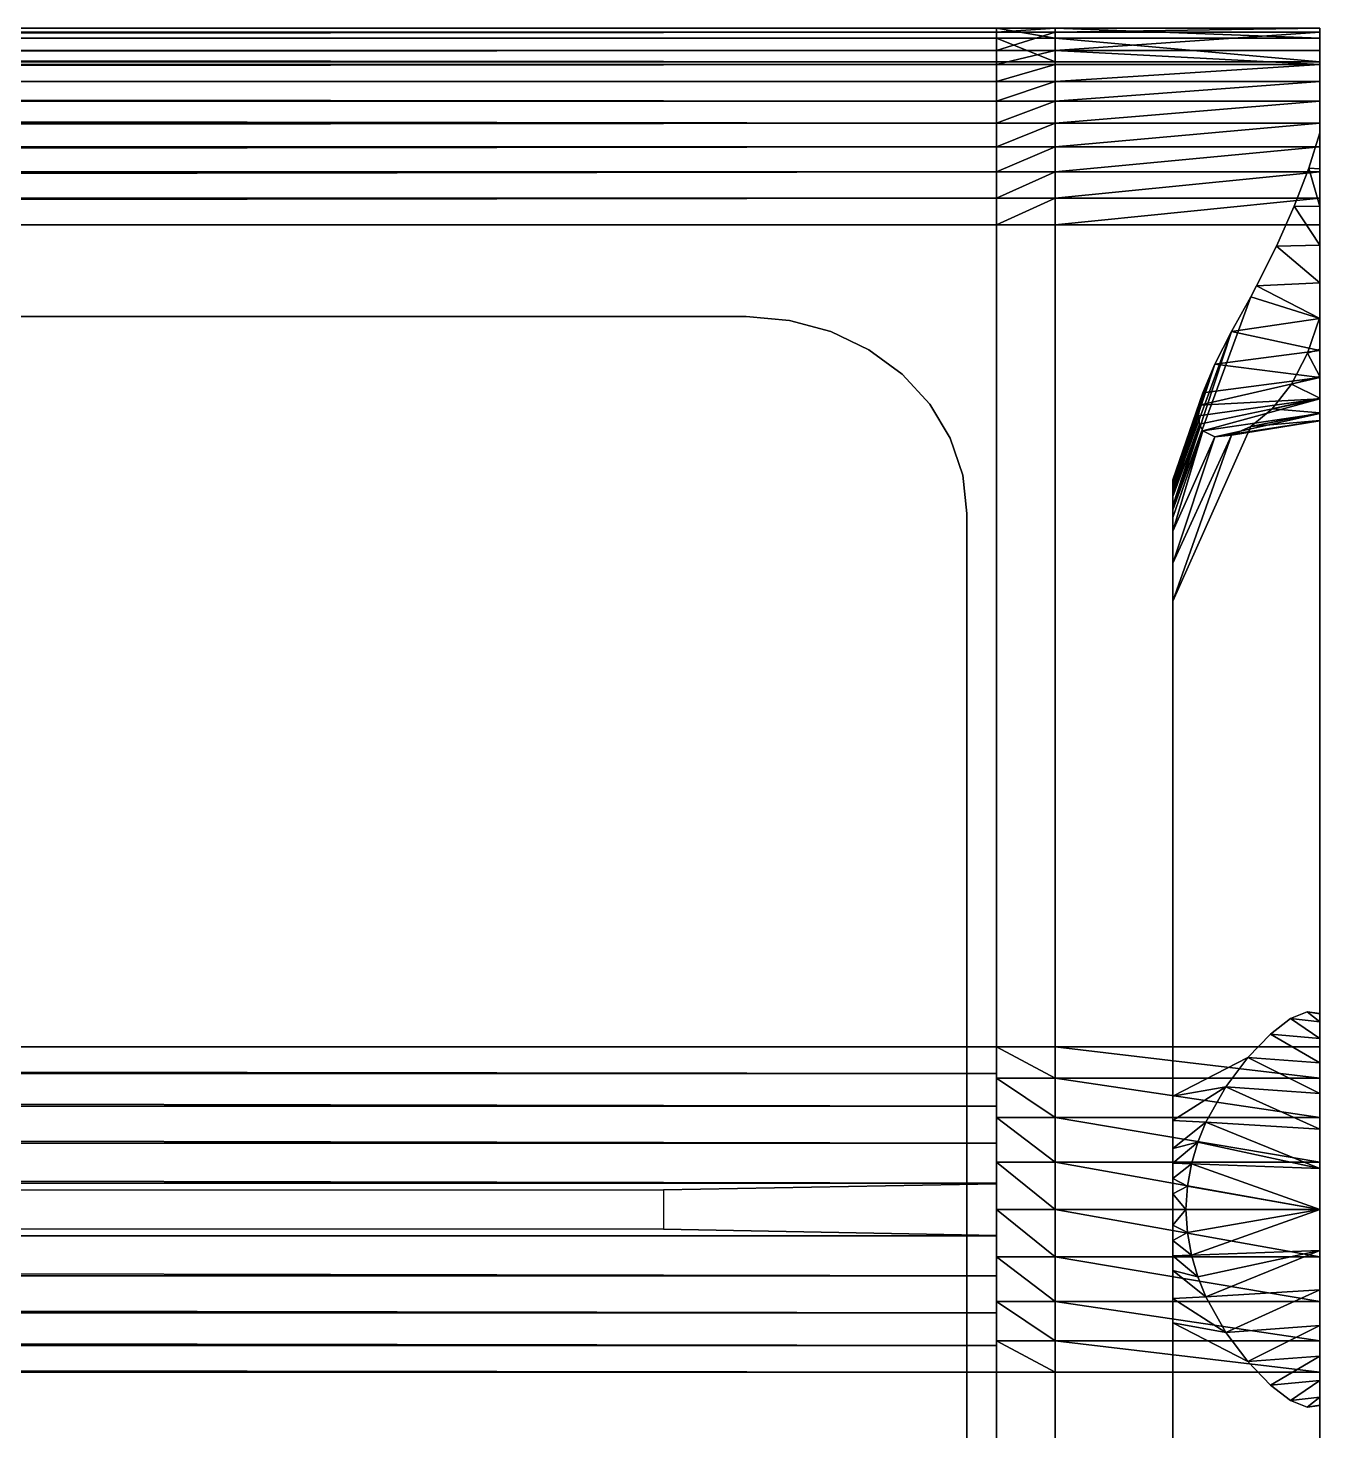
# Model space of a CAD drawing. Extents: x 20.4 to 35.8, y 9 to 15.3.
# Drawn here: x 22.5692 to 22.6563, y 9.6851 to 9.7796 of the extents above; entities that cross this region are included whole.
import ezdxf

# ---------------------------------------------------------------- set-up
doc = ezdxf.new("R2010")
doc.units = 0
doc.header["$MEASUREMENT"] = 0
doc.layers.add('DLXLUM', color=7, linetype='Continuous')

# ---------------------------------------------------------------- blocks, each defined once
blk = doc.blocks.new('*U3')
for p, q in [((-0.634458, 0.079624), (0.634458, 0.07894)), ((0.634458, 0.079624), (-0.634458, 0.079624)), ((-0.634458, 0.079339), (0.634458, 0.079624)), ((-0.634458, 0.079624), (0.634458, 0.079624)), ((0.634458, 0.079624), (-0.634458, 0.079339)), ((0.634458, 0.07894), (-0.634458, 0.079624)), ((0.638424, 0.079624), (0.634458, 0.079339)), ((0.634458, 0.079339), (0.634458, 0.079624)), ((0.634458, 0.079624), (0.638424, 0.079624)), ((0.638424, 0.07894), (0.634458, 0.079624)), ((0.634458, 0.079624), (0.634458, 0.07894)), ((0.638424, 0.079624), (0.634458, 0.079624)), ((0.634458, 0.079624), (0.638424, 0.07894)), ((0.634458, 0.079339), (0.638424, 0.079624)), ((0.634458, 0.07894), (0.634458, 0.079624)), ((0.634458, 0.079624), (0.634458, 0.079339)), ((0.634458, 0.07894), (0.634458, 0.079624)), ((0.634458, 0.079624), (0.634458, 0.079339)), ((0.638424, 0.07894), (0.638424, 0.079624)), ((0.638424, 0.079624), (0.638424, 0.079339)), ((0.638424, 0.079624), (0.656268, 0.07894)), ((0.656268, 0.079624), (0.638424, 0.079624)), ((0.638424, 0.079339), (0.656268, 0.079624)), ((0.638424, 0.079339), (0.638424, 0.079624)), ((0.638424, 0.079624), (0.656268, 0.079624)), ((0.656268, 0.079624), (0.638424, 0.079339)), ((0.638424, 0.079624), (0.638424, 0.07894)), ((0.656268, 0.07894), (0.638424, 0.079624)), ((0.656268, 0.07894), (0.656268, 0.079624)), ((0.656268, 0.079624), (0.656268, 0.079339)), ((0.656268, 0.079624), (0.656268, 0.07894)), ((0.656268, 0.079339), (0.656268, 0.079624)), ((0.634458, 0.079339), (-0.634458, 0.079339)), ((-0.634458, 0.078107), (0.634458, 0.079339)), ((-0.634458, 0.079339), (0.634458, 0.079339)), ((0.634458, 0.079339), (-0.634458, 0.078107)), ((0.634458, 0.077338), (-0.634458, 0.07894)), ((-0.634458, 0.07894), (0.634458, 0.077338)), ((0.634458, 0.07894), (-0.634458, 0.07894)), ((-0.634458, 0.07894), (0.634458, 0.07894)), ((0.638424, 0.079339), (0.634458, 0.078107)), ((0.634458, 0.078107), (0.634458, 0.079339)), ((0.634458, 0.079339), (0.638424, 0.079339)), ((0.638424, 0.079339), (0.634458, 0.079339)), ((0.634458, 0.078107), (0.638424, 0.079339)), ((0.634458, 0.079339), (0.634458, 0.078107)), ((0.634458, 0.079339), (0.634458, 0.078107)), ((0.634458, 0.07894), (0.638424, 0.07894)), ((0.638424, 0.077338), (0.634458, 0.07894)), ((0.634458, 0.07894), (0.634458, 0.077338)), ((0.638424, 0.07894), (0.634458, 0.07894)), ((0.634458, 0.07894), (0.638424, 0.077338)), ((0.634458, 0.077338), (0.634458, 0.07894)), ((0.634458, 0.077338), (0.634458, 0.07894)), ((0.638424, 0.079339), (0.638424, 0.078107)), ((0.656268, 0.079339), (0.638424, 0.079339)), ((0.638424, 0.078107), (0.656268, 0.079339)), ((0.638424, 0.078107), (0.638424, 0.079339)), ((0.638424, 0.079339), (0.656268, 0.079339)), ((0.656268, 0.079339), (0.638424, 0.078107)), ((0.638424, 0.077338), (0.638424, 0.07894)), ((0.656268, 0.077338), (0.638424, 0.07894)), ((0.638424, 0.07894), (0.638424, 0.077338)), ((0.638424, 0.07894), (0.656268, 0.077338)), ((0.656268, 0.07894), (0.638424, 0.07894)), ((0.638424, 0.07894), (0.656268, 0.07894)), ((0.656268, 0.079339), (0.656268, 0.078107)), ((0.656268, 0.078107), (0.656268, 0.079339)), ((0.656268, 0.077338), (0.656268, 0.07894)), ((0.656268, 0.07894), (0.656268, 0.077338)), ((0.634458, 0.078107), (-0.634458, 0.078107)), ((-0.634458, 0.077161), (0.634458, 0.078107)), ((-0.634458, 0.078107), (0.634458, 0.078107)), ((0.634458, 0.078107), (-0.634458, 0.077161)), ((0.638424, 0.078107), (0.634458, 0.077161)), ((0.634458, 0.077161), (0.634458, 0.078107)), ((0.634458, 0.078107), (0.638424, 0.078107)), ((0.638424, 0.078107), (0.634458, 0.078107)), ((0.634458, 0.077161), (0.638424, 0.078107)), ((0.634458, 0.078107), (0.634458, 0.077161)), ((0.634458, 0.078107), (0.634458, 0.077161)), ((0.638424, 0.078107), (0.638424, 0.077161)), ((0.656268, 0.078107), (0.638424, 0.078107)), ((0.656268, 0.077161), (0.638424, 0.078107)), ((0.638424, 0.078107), (0.656268, 0.078107)), ((0.638424, 0.077161), (0.638424, 0.078107)), ((0.638424, 0.078107), (0.656268, 0.077161)), ((0.656268, 0.078107), (0.656268, 0.077161)), ((0.656268, 0.077161), (0.656268, 0.078107)), ((0.634458, 0.077338), (-0.634458, 0.077338)), ((-0.634458, 0.077338), (0.634458, 0.077338)), ((0.634458, 0.077161), (-0.634458, 0.077161)), ((-0.634458, 0.076017), (0.634458, 0.077161)), ((-0.634458, 0.077161), (0.634458, 0.077161)), ((0.634458, 0.077161), (-0.634458, 0.076017)), ((0.634458, 0.077338), (0.638424, 0.077338)), ((0.638424, 0.077338), (0.634458, 0.077338)), ((0.634458, 0.077338), (0.634458, 0.010967)), ((0.634458, 0.010967), (0.634458, 0.077338)), ((0.634458, 0.010967), (0.634458, 0.077338)), ((0.638424, 0.077161), (0.634458, 0.076017)), ((0.634458, 0.076017), (0.634458, 0.077161)), ((0.634458, 0.077161), (0.638424, 0.077161)), ((0.638424, 0.077161), (0.634458, 0.077161)), ((0.634458, 0.076017), (0.638424, 0.077161)), ((0.634458, 0.077161), (0.634458, 0.076017)), ((0.634458, 0.077161), (0.634458, 0.076017)), ((0.638424, 0.010967), (0.638424, 0.077338)), ((0.656268, 0.077338), (0.638424, 0.077338)), ((0.638424, 0.077338), (0.638424, 0.010967)), ((0.638424, 0.077338), (0.656268, 0.077338)), ((0.638424, 0.077161), (0.638424, 0.076017)), ((0.656268, 0.077161), (0.638424, 0.077161)), ((0.656268, 0.077161), (0.638424, 0.076017)), ((0.638424, 0.076017), (0.638424, 0.077161)), ((0.638424, 0.077161), (0.656268, 0.077161)), ((0.638424, 0.076017), (0.656268, 0.077161)), ((0.656268, 0.010967), (0.656268, 0.077338)), ((0.656268, 0.077338), (0.656268, 0.010967)), ((0.656268, 0.077161), (0.656268, 0.076017)), ((0.656268, 0.076017), (0.656268, 0.077161)), ((0.634458, 0.076017), (-0.634458, 0.076017)), ((0.634458, 0.074695), (-0.634458, 0.076017)), ((-0.634458, 0.076017), (0.634458, 0.076017)), ((-0.634458, 0.076017), (0.634458, 0.074695)), ((0.638424, 0.076017), (0.634458, 0.074695)), ((0.634458, 0.074695), (0.634458, 0.076017)), ((0.634458, 0.076017), (0.638424, 0.076017)), ((0.638424, 0.076017), (0.634458, 0.076017)), ((0.634458, 0.074695), (0.638424, 0.076017)), ((0.634458, 0.076017), (0.634458, 0.074695)), ((0.634458, 0.076017), (0.634458, 0.074695)), ((0.638424, 0.076017), (0.638424, 0.074695)), ((0.656268, 0.076017), (0.638424, 0.076017)), ((0.638424, 0.076017), (0.656268, 0.076017)), ((0.656268, 0.076017), (0.638424, 0.074695)), ((0.638424, 0.074695), (0.638424, 0.076017)), ((0.638424, 0.074695), (0.656268, 0.076017)), ((0.656268, 0.076017), (0.656268, 0.074695)), ((0.656268, 0.074695), (0.656268, 0.076017)), ((0.634458, 0.074695), (-0.634458, 0.074695)), ((0.634458, 0.073222), (-0.634458, 0.074695)), ((-0.634458, 0.074695), (0.634458, 0.074695)), ((-0.634458, 0.074695), (0.634458, 0.073222)), ((0.638424, 0.074695), (0.634458, 0.073222)), ((0.634458, 0.073222), (0.634458, 0.074695)), ((0.634458, 0.074695), (0.638424, 0.074695)), ((0.638424, 0.074695), (0.634458, 0.074695)), ((0.634458, 0.073222), (0.638424, 0.074695)), ((0.634458, 0.074695), (0.634458, 0.073222)), ((0.634458, 0.074695), (0.634458, 0.073222)), ((0.638424, 0.074695), (0.638424, 0.073222)), ((0.656268, 0.074695), (0.638424, 0.074695)), ((0.638424, 0.073222), (0.656268, 0.074695)), ((0.638424, 0.073222), (0.638424, 0.074695)), ((0.638424, 0.074695), (0.656268, 0.074695)), ((0.656268, 0.074695), (0.638424, 0.073222)), ((0.656268, 0.074695), (0.656268, 0.073222)), ((0.656268, 0.073222), (0.656268, 0.074695)), ((0.634458, 0.073222), (-0.634458, 0.073222)), ((-0.634458, 0.073222), (0.634458, 0.073222)), ((0.634458, 0.073222), (-0.634458, 0.071622)), ((-0.634458, 0.071622), (0.634458, 0.073222)), ((0.638424, 0.073222), (0.634458, 0.071622)), ((0.634458, 0.071622), (0.634458, 0.073222)), ((0.634458, 0.073222), (0.638424, 0.073222)), ((0.638424, 0.073222), (0.634458, 0.073222)), ((0.634458, 0.071622), (0.638424, 0.073222)), ((0.634458, 0.073222), (0.634458, 0.071622)), ((0.634458, 0.073222), (0.634458, 0.071622)), ((0.638424, 0.073222), (0.638424, 0.071622)), ((0.656268, 0.073222), (0.638424, 0.073222)), ((0.638424, 0.071622), (0.656268, 0.073222)), ((0.638424, 0.071622), (0.638424, 0.073222)), ((0.638424, 0.073222), (0.656268, 0.073222)), ((0.656268, 0.073222), (0.638424, 0.071622)), ((0.656268, 0.073222), (0.656268, 0.071622)), ((0.656268, 0.071622), (0.656268, 0.073222)), ((0.656268, 0.072553), (0.655511, 0.070171)), ((0.655511, 0.070171), (0.656268, 0.072553)), ((0.656268, 0.013193), (0.656268, 0.072553)), ((0.656268, 0.072553), (0.656268, 0.070146)), ((0.656268, 0.070146), (0.656268, 0.072553)), ((0.656268, 0.072553), (0.656268, 0.013193)), ((0.634458, 0.071622), (-0.634458, 0.071622)), ((-0.634458, 0.069926), (0.634458, 0.071622)), ((-0.634458, 0.071622), (0.634458, 0.071622)), ((0.634458, 0.071622), (-0.634458, 0.069926)), ((0.638424, 0.071622), (0.634458, 0.069926)), ((0.634458, 0.069926), (0.634458, 0.071622)), ((0.634458, 0.071622), (0.638424, 0.071622)), ((0.638424, 0.071622), (0.634458, 0.071622)), ((0.634458, 0.069926), (0.638424, 0.071622)), ((0.634458, 0.071622), (0.634458, 0.069926)), ((0.634458, 0.071622), (0.634458, 0.069926)), ((0.638424, 0.071622), (0.638424, 0.069926)), ((0.656268, 0.071622), (0.638424, 0.071622)), ((0.638424, 0.069926), (0.656268, 0.071622)), ((0.638424, 0.069926), (0.638424, 0.071622)), ((0.638424, 0.071622), (0.656268, 0.071622)), ((0.656268, 0.071622), (0.638424, 0.069926)), ((0.656268, 0.071622), (0.656268, 0.069926)), ((0.656268, 0.069926), (0.656268, 0.071622)), ((0.655511, 0.070171), (0.654538, 0.067628)), ((0.654538, 0.067628), (0.655511, 0.070171)), ((0.655511, 0.070171), (0.656268, 0.067593)), ((0.656268, 0.070146), (0.655511, 0.070171)), ((0.655511, 0.070171), (0.656268, 0.070146)), ((0.656268, 0.067593), (0.655511, 0.070171)), ((0.656268, 0.070146), (0.656268, 0.067593)), ((0.656268, 0.067593), (0.656268, 0.070146)), ((0.634458, 0.069926), (-0.634458, 0.069926)), ((-0.634458, 0.068165), (0.634458, 0.069926)), ((-0.634458, 0.069926), (0.634458, 0.069926)), ((0.634458, 0.069926), (-0.634458, 0.068165)), ((0.638424, 0.069926), (0.634458, 0.068165)), ((0.634458, 0.068165), (0.634458, 0.069926)), ((0.634458, 0.069926), (0.638424, 0.069926)), ((0.638424, 0.069926), (0.634458, 0.069926)), ((0.634458, 0.068165), (0.638424, 0.069926)), ((0.634458, 0.069926), (0.634458, 0.068165)), ((0.634458, 0.069926), (0.634458, 0.068165)), ((0.638424, 0.069926), (0.638424, 0.068165)), ((0.656268, 0.069926), (0.638424, 0.069926)), ((0.638424, 0.068165), (0.656268, 0.069926)), ((0.638424, 0.068165), (0.638424, 0.069926)), ((0.638424, 0.069926), (0.656268, 0.069926)), ((0.656268, 0.069926), (0.638424, 0.068165)), ((0.656268, 0.069926), (0.656268, 0.068165)), ((0.656268, 0.068165), (0.656268, 0.069926)), ((0.634458, 0.068165), (-0.634458, 0.068165)), ((-0.634458, 0.066371), (0.634458, 0.068165)), ((-0.634458, 0.068165), (0.634458, 0.068165)), ((0.634458, 0.068165), (-0.634458, 0.066371)), ((0.634458, 0.066371), (0.638424, 0.068165)), ((0.638424, 0.068165), (0.634458, 0.066371)), ((0.634458, 0.066371), (0.634458, 0.068165)), ((0.634458, 0.068165), (0.638424, 0.068165)), ((0.638424, 0.068165), (0.634458, 0.068165)), ((0.634458, 0.068165), (0.634458, 0.066371)), ((0.634458, 0.068165), (0.634458, 0.066371)), ((0.638424, 0.068165), (0.638424, 0.066371)), ((0.656268, 0.068165), (0.638424, 0.068165)), ((0.638424, 0.066371), (0.656268, 0.068165)), ((0.638424, 0.066371), (0.638424, 0.068165)), ((0.638424, 0.068165), (0.656268, 0.068165)), ((0.656268, 0.068165), (0.638424, 0.066371)), ((0.656268, 0.068165), (0.656268, 0.066371)), ((0.656268, 0.066371), (0.656268, 0.068165)), ((0.654538, 0.067628), (0.653342, 0.064927)), ((0.653342, 0.064927), (0.654538, 0.067628)), ((0.654538, 0.067628), (0.656268, 0.064994)), ((0.656268, 0.067593), (0.654538, 0.067628)), ((0.654538, 0.067628), (0.656268, 0.067593)), ((0.656268, 0.064994), (0.654538, 0.067628)), ((0.656268, 0.067593), (0.656268, 0.064994)), ((0.656268, 0.064994), (0.656268, 0.067593)), ((0.634458, 0.066371), (-0.634458, 0.066371)), ((-0.634458, 0.066371), (0.634458, 0.066371)), ((0.634458, 0.066371), (0.638424, 0.066371)), ((0.634458, -0.066371), (0.634458, 0.066371)), ((0.638424, 0.066371), (0.634458, 0.066371)), ((0.634458, 0.066371), (0.634458, -0.066371)), ((0.634458, 0.066371), (0.634458, -0.066371)), ((0.638424, 0.066371), (0.638424, -0.066371)), ((0.656268, 0.066371), (0.638424, 0.066371)), ((0.638424, -0.066371), (0.638424, 0.066371)), ((0.638424, 0.066371), (0.656268, 0.066371)), ((0.656268, 0.066371), (0.656268, -0.066371)), ((0.656268, -0.066371), (0.656268, 0.066371)), ((0.653342, 0.064927), (0.651992, 0.062241)), ((0.651992, 0.062241), (0.653342, 0.064927)), ((0.656268, 0.064994), (0.653342, 0.064927)), ((0.653342, 0.064927), (0.656268, 0.064994)), ((0.656268, 0.062447), (0.653342, 0.064927)), ((0.653342, 0.064927), (0.656268, 0.062447)), ((0.656268, 0.064994), (0.656268, 0.062447)), ((0.656268, 0.062447), (0.656268, 0.064994)), ((0.656268, 0.062447), (0.651992, 0.062241)), ((0.651992, 0.062241), (0.656268, 0.062447)), ((0.656268, 0.062447), (0.656268, 0.060051)), ((0.656268, 0.060051), (0.656268, 0.062447)), ((0.651601, 0.061518), (0.646354, 0.047148)), ((0.646354, 0.047148), (0.651601, 0.061518)), ((0.65031, 0.059172), (0.651601, 0.061518)), ((0.651601, 0.061518), (0.65031, 0.059172)), ((0.651992, 0.062241), (0.651601, 0.061518)), ((0.651601, 0.061518), (0.651992, 0.062241)), ((0.651601, 0.061518), (0.656268, 0.060051)), ((0.656268, 0.060051), (0.651601, 0.061518)), ((0.656268, 0.060051), (0.651992, 0.062241)), ((0.651992, 0.062241), (0.656268, 0.060051)), ((-0.617606, 0.060176), (0.617606, 0.060176)), ((0.617606, 0.060176), (-0.617606, 0.060176)), ((0.617606, 0.060176), (0.620507, 0.059921)), ((0.620507, 0.059921), (0.617606, 0.060176)), ((0.620507, 0.059921), (0.623296, 0.059166)), ((0.623296, 0.059166), (0.620507, 0.059921)), ((0.656268, 0.060051), (0.65031, 0.059172)), ((0.65031, 0.059172), (0.656268, 0.060051)), ((0.656268, 0.060148), (0.655436, 0.05772)), ((0.655436, 0.05772), (0.656268, 0.060148)), ((0.656268, 0.057983), (0.656268, 0.060148)), ((0.656268, 0.060148), (0.656268, -0.060148)), ((0.656268, -0.060148), (0.656268, 0.060148)), ((0.656268, 0.060148), (0.656268, 0.057983)), ((0.656268, 0.060051), (0.656268, 0.057897)), ((0.656268, 0.057897), (0.656268, 0.060051)), ((0.623296, 0.059166), (0.625867, 0.057939)), ((0.625867, 0.057939), (0.623296, 0.059166)), ((0.646354, 0.047148), (0.65031, 0.059172)), ((0.65031, 0.059172), (0.646354, 0.047148)), ((0.646354, 0.048399), (0.65031, 0.059172)), ((0.65031, 0.059172), (0.646354, 0.048399)), ((0.649178, 0.056979), (0.65031, 0.059172)), ((0.65031, 0.059172), (0.649178, 0.056979)), ((0.656268, 0.057897), (0.65031, 0.059172)), ((0.65031, 0.059172), (0.656268, 0.057897)), ((0.625867, 0.057939), (0.62812, 0.056288)), ((0.62812, 0.056288), (0.625867, 0.057939)), ((0.656268, 0.057897), (0.649178, 0.056979)), ((0.649178, 0.056979), (0.656268, 0.057897)), ((0.655436, 0.05772), (0.654351, 0.05563)), ((0.654351, 0.05563), (0.655436, 0.05772)), ((0.656268, 0.057983), (0.655436, 0.05772)), ((0.655436, 0.05772), (0.656268, 0.057983)), ((0.656268, 0.056139), (0.655436, 0.05772)), ((0.655436, 0.05772), (0.656268, 0.056139)), ((0.656268, 0.056139), (0.656268, 0.057983)), ((0.656268, 0.057983), (0.656268, 0.056139)), ((0.656268, 0.057897), (0.656268, 0.056069)), ((0.656268, 0.056069), (0.656268, 0.057897)), ((0.649178, 0.056979), (0.646354, 0.048399)), ((0.646354, 0.049065), (0.649178, 0.056979)), ((0.646354, 0.049171), (0.649178, 0.056979)), ((0.649178, 0.056979), (0.646354, 0.049065)), ((0.649178, 0.056979), (0.646354, 0.049171)), ((0.646354, 0.048399), (0.649178, 0.056979)), ((0.648377, 0.055039), (0.649178, 0.056979)), ((0.649178, 0.056979), (0.648377, 0.055039)), ((0.656268, 0.056069), (0.649178, 0.056979)), ((0.649178, 0.056979), (0.656268, 0.056069)), ((0.62812, 0.056288), (0.62997, 0.054277)), ((0.62997, 0.054277), (0.62812, 0.056288)), ((0.656268, 0.056069), (0.648157, 0.054204)), ((0.648157, 0.054204), (0.656268, 0.056069)), ((0.648377, 0.055039), (0.656268, 0.056069)), ((0.656268, 0.056069), (0.648377, 0.055039)), ((0.654351, 0.05563), (0.656268, 0.056139)), ((0.656268, 0.056139), (0.654351, 0.05563)), ((0.656268, 0.054687), (0.656268, 0.056139)), ((0.656268, 0.056139), (0.656268, 0.054687)), ((0.656268, 0.056069), (0.656268, 0.054635)), ((0.656268, 0.054635), (0.656268, 0.056069)), ((0.646354, 0.049171), (0.648377, 0.055039)), ((0.646354, 0.049122), (0.648377, 0.055039)), ((0.648377, 0.055039), (0.646354, 0.049171)), ((0.648377, 0.055039), (0.646354, 0.049122)), ((0.648157, 0.054204), (0.648377, 0.055039)), ((0.648377, 0.055039), (0.648157, 0.054204)), ((0.654351, 0.05563), (0.653056, 0.053961)), ((0.653056, 0.053961), (0.654351, 0.05563)), ((0.656268, 0.054687), (0.654351, 0.05563)), ((0.654351, 0.05563), (0.656268, 0.054687)), ((0.62997, 0.054277), (0.631344, 0.051982)), ((0.631344, 0.051982), (0.62997, 0.054277)), ((0.646354, 0.049122), (0.648157, 0.054204)), ((0.648157, 0.054204), (0.646354, 0.049122)), ((0.646354, 0.048919), (0.648157, 0.054204)), ((0.646354, 0.048565), (0.648157, 0.054204)), ((0.648157, 0.054204), (0.646354, 0.048919)), ((0.648157, 0.054204), (0.646354, 0.048565)), ((0.656268, 0.054635), (0.648083, 0.053496)), ((0.648083, 0.053496), (0.656268, 0.054635)), ((0.648083, 0.053496), (0.648157, 0.054204)), ((0.648157, 0.054204), (0.648083, 0.053496)), ((0.656268, 0.054635), (0.648157, 0.054204)), ((0.648157, 0.054204), (0.656268, 0.054635)), ((0.648158, 0.052919), (0.656268, 0.054635)), ((0.656268, 0.054635), (0.648158, 0.052919)), ((0.656268, 0.054635), (0.648378, 0.05249)), ((0.648378, 0.05249), (0.656268, 0.054635)), ((0.653056, 0.053961), (0.651601, 0.052779)), ((0.651601, 0.052779), (0.653056, 0.053961)), ((0.653056, 0.053961), (0.656268, 0.054687)), ((0.656268, 0.054687), (0.653056, 0.053961)), ((0.656268, 0.053683), (0.653056, 0.053961)), ((0.653056, 0.053961), (0.656268, 0.053683)), ((0.656268, 0.053683), (0.656268, 0.054687)), ((0.656268, 0.054687), (0.656268, 0.053683)), ((0.656268, 0.054635), (0.656268, 0.053651)), ((0.656268, 0.053651), (0.656268, 0.054635)), ((0.646354, 0.048565), (0.648083, 0.053496)), ((0.646354, 0.048062), (0.648083, 0.053496)), ((0.648083, 0.053496), (0.646354, 0.048565)), ((0.648083, 0.053496), (0.646354, 0.048062)), ((0.648158, 0.052919), (0.648083, 0.053496)), ((0.648083, 0.053496), (0.648158, 0.052919)), ((0.648378, 0.05249), (0.656268, 0.053651)), ((0.656268, 0.053651), (0.648378, 0.05249)), ((0.656268, 0.053651), (0.64918, 0.052072)), ((0.64918, 0.052072), (0.656268, 0.053651)), ((0.64918, 0.052072), (0.656268, 0.053155)), ((0.656268, 0.053155), (0.64918, 0.052072)), ((0.650305, 0.052189), (0.656268, 0.053166)), ((0.656268, 0.053166), (0.650305, 0.052189)), ((0.656268, 0.053155), (0.650305, 0.052189)), ((0.650305, 0.052189), (0.656268, 0.053155)), ((0.651601, 0.052779), (0.656268, 0.053683)), ((0.656268, 0.053683), (0.651601, 0.052779)), ((0.656268, 0.053166), (0.651601, 0.052779)), ((0.651601, 0.052779), (0.656268, 0.053166)), ((0.656268, 0.053166), (0.656268, 0.053683)), ((0.656268, 0.053683), (0.656268, 0.053166)), ((0.656268, 0.053651), (0.656268, 0.053155)), ((0.656268, 0.053155), (0.656268, 0.053651)), ((0.656268, 0.053155), (0.656268, 0.053166)), ((0.656268, 0.053166), (0.656268, 0.053155)), ((0.646354, 0.048062), (0.648158, 0.052919)), ((0.648158, 0.052919), (0.646354, 0.048062)), ((0.646354, 0.047417), (0.648158, 0.052919)), ((0.648158, 0.052919), (0.646354, 0.047417)), ((0.646354, 0.041008), (0.651601, 0.052779)), ((0.651601, 0.052779), (0.646354, 0.041008)), ((0.648378, 0.05249), (0.646354, 0.047417)), ((0.646354, 0.046636), (0.648378, 0.05249)), ((0.646354, 0.045726), (0.648378, 0.05249)), ((0.648378, 0.05249), (0.646354, 0.046636)), ((0.648378, 0.05249), (0.646354, 0.045726)), ((0.646354, 0.047417), (0.648378, 0.05249)), ((0.646354, 0.04356), (0.650305, 0.052189)), ((0.650305, 0.052189), (0.646354, 0.04356)), ((0.646354, 0.041008), (0.650305, 0.052189)), ((0.650305, 0.052189), (0.646354, 0.041008)), ((0.646354, 0.045726), (0.64918, 0.052072)), ((0.646354, 0.04356), (0.64918, 0.052072)), ((0.64918, 0.052072), (0.646354, 0.045726)), ((0.64918, 0.052072), (0.646354, 0.04356)), ((0.648378, 0.05249), (0.648158, 0.052919)), ((0.648158, 0.052919), (0.648378, 0.05249)), ((0.64918, 0.052072), (0.648378, 0.05249)), ((0.648378, 0.05249), (0.64918, 0.052072)), ((0.650305, 0.052189), (0.64918, 0.052072)), ((0.64918, 0.052072), (0.650305, 0.052189)), ((0.651601, 0.052779), (0.650305, 0.052189)), ((0.650305, 0.052189), (0.651601, 0.052779)), ((0.631344, 0.051982), (0.63219, 0.049492)), ((0.63219, 0.049492), (0.631344, 0.051982)), ((0.63219, 0.049492), (0.632476, 0.046902)), ((0.632476, 0.046902), (0.63219, 0.049492)), ((0.646354, 0.049122), (0.646354, 0.049171)), ((0.646354, 0.049171), (0.646354, 0.049065)), ((0.646354, 0.049065), (0.646354, 0.049171)), ((0.646354, 0.049171), (0.646354, 0.049122)), ((0.646354, 0.048919), (0.646354, 0.049122)), ((0.646354, 0.049122), (0.646354, 0.048919)), ((0.646354, 0.049065), (0.646354, 0.048399)), ((0.646354, 0.048399), (0.646354, 0.049065)), ((0.646354, 0.048565), (0.646354, 0.048919)), ((0.646354, 0.048919), (0.646354, 0.048565)), ((0.646354, 0.048062), (0.646354, 0.048565)), ((0.646354, 0.048565), (0.646354, 0.048062)), ((0.646354, 0.048399), (0.646354, 0.047148)), ((0.646354, 0.047148), (0.646354, 0.048399)), ((0.646354, 0.047417), (0.646354, 0.048062)), ((0.646354, 0.048062), (0.646354, 0.047417)), ((0.646354, 0.046636), (0.646354, 0.047417)), ((0.646354, 0.047417), (0.646354, 0.046636)), ((0.632476, 0.046902), (0.632476, -0.046902)), ((0.632476, -0.046902), (0.632476, 0.046902)), ((0.646354, 0.047148), (0.646354, 0.007647)), ((0.646354, 0.007647), (0.646354, 0.047148)), ((0.646354, 0.045726), (0.646354, 0.046636)), ((0.646354, 0.046636), (0.646354, 0.045726)), ((0.646354, 0.04356), (0.646354, 0.045726)), ((0.646354, 0.045726), (0.646354, 0.04356)), ((0.646354, 0.041008), (0.646354, 0.04356)), ((0.646354, 0.04356), (0.646354, 0.041008)), ((0.646354, -0.041008), (0.646354, 0.041008)), ((0.646354, 0.041008), (0.646354, -0.041008)), ((0.655407, 0.013329), (0.654278, 0.012868)), ((0.654278, 0.012868), (0.655407, 0.013329)), ((0.656268, 0.013193), (0.655407, 0.013329)), ((0.656268, 0.013208), (0.655407, 0.013329)), ((0.655407, 0.013329), (0.656268, 0.013193)), ((0.655407, 0.013329), (0.656268, 0.013208)), ((0.656268, 0.012642), (0.655407, 0.013329)), ((0.655407, 0.013329), (0.656268, 0.012642)), ((0.654278, 0.012868), (0.65293, 0.011827)), ((0.65293, 0.011827), (0.654278, 0.012868)), ((0.654278, 0.012868), (0.656268, 0.012642)), ((0.656268, 0.01152), (0.654278, 0.012868)), ((0.654278, 0.012868), (0.656268, 0.01152)), ((0.656268, 0.012642), (0.654278, 0.012868)), ((0.656268, 0.012642), (0.656268, 0.013208)), ((0.656268, 0.013208), (0.656268, 0.013193)), ((0.656268, 0.013193), (0.656268, 0.013208)), ((0.656268, 0.013208), (0.656268, 0.012642)), ((0.656268, 0.01152), (0.656268, 0.012642)), ((0.656268, 0.012642), (0.656268, 0.01152)), ((0.65293, 0.011827), (0.651418, 0.01025)), ((0.651418, 0.01025), (0.65293, 0.011827)), ((0.65293, 0.011827), (0.656268, 0.01152)), ((0.656268, 0.00989), (0.65293, 0.011827)), ((0.656268, 0.01152), (0.65293, 0.011827)), ((0.65293, 0.011827), (0.656268, 0.00989)), ((0.656268, 0.00989), (0.656268, 0.01152)), ((0.656268, 0.01152), (0.656268, 0.00989)), ((0.634458, 0.010967), (-0.634458, 0.010967)), ((-0.634458, 0.010967), (0.634458, 0.009171)), ((0.634458, 0.009171), (-0.634458, 0.010967)), ((-0.634458, 0.010967), (0.634458, 0.010967)), ((0.634458, 0.010967), (0.638424, 0.010967)), ((0.634458, 0.008845), (0.634458, 0.010967)), ((0.638424, 0.010967), (0.634458, 0.010967)), ((0.634458, 0.010967), (0.638424, 0.008845)), ((0.638424, 0.008845), (0.634458, 0.010967)), ((0.634458, 0.010967), (0.634458, 0.008845)), ((0.634458, 0.009171), (0.634458, 0.010967)), ((0.638424, 0.008845), (0.638424, 0.010967)), ((0.638424, 0.010967), (0.656268, 0.010967)), ((0.638424, 0.010967), (0.656268, 0.008845)), ((0.656268, 0.010967), (0.638424, 0.010967)), ((0.638424, 0.010967), (0.638424, 0.008845)), ((0.656268, 0.008845), (0.638424, 0.010967)), ((0.656268, 0.008845), (0.656268, 0.010967)), ((0.656268, 0.010967), (0.656268, 0.008845)), ((0.646354, 0.007647), (0.651418, 0.01025)), ((0.651418, 0.01025), (0.646354, 0.007647)), ((0.651418, 0.01025), (0.649924, 0.00828)), ((0.649924, 0.00828), (0.651418, 0.01025)), ((0.651418, 0.01025), (0.656268, 0.00989)), ((0.656268, 0.007826), (0.651418, 0.01025)), ((0.651418, 0.01025), (0.656268, 0.007826)), ((0.656268, 0.00989), (0.651418, 0.01025)), ((0.656268, 0.007826), (0.656268, 0.00989)), ((0.656268, 0.00989), (0.656268, 0.007826)), ((-0.634458, 0.009171), (0.634458, 0.009171)), ((0.634458, 0.006973), (-0.634458, 0.009171)), ((0.634458, 0.009171), (-0.634458, 0.009171)), ((-0.634458, 0.009171), (0.634458, 0.006973)), ((0.634458, 0.006973), (0.634458, 0.009171)), ((0.634458, 0.006202), (0.634458, 0.008845)), ((0.634458, 0.008845), (0.638424, 0.008845)), ((0.638424, 0.006202), (0.634458, 0.008845)), ((0.634458, 0.008845), (0.634458, 0.006202)), ((0.638424, 0.008845), (0.634458, 0.008845)), ((0.634458, 0.008845), (0.638424, 0.006202)), ((0.638424, 0.006202), (0.638424, 0.008845)), ((0.638424, 0.008845), (0.656268, 0.006202)), ((0.656268, 0.008845), (0.638424, 0.008845)), ((0.638424, 0.008845), (0.656268, 0.008845)), ((0.638424, 0.008845), (0.638424, 0.006202)), ((0.656268, 0.006202), (0.638424, 0.008845)), ((0.656268, 0.006202), (0.656268, 0.008845)), ((0.656268, 0.008845), (0.656268, 0.006202)), ((0.649924, 0.00828), (0.646354, 0.00599)), ((0.646354, 0.007647), (0.649924, 0.00828)), ((0.649924, 0.00828), (0.646354, 0.007647)), ((0.646354, 0.00599), (0.649924, 0.00828)), ((0.646354, 0.00599), (0.646354, 0.007647)), ((0.646354, 0.007647), (0.646354, 0.00599)), ((0.649924, 0.00828), (0.648583, 0.005883)), ((0.648583, 0.005883), (0.649924, 0.00828)), ((0.649924, 0.00828), (0.656268, 0.007826)), ((0.656268, 0.005417), (0.649924, 0.00828)), ((0.649924, 0.00828), (0.656268, 0.005417)), ((0.656268, 0.007826), (0.649924, 0.00828)), ((0.656268, 0.005417), (0.656268, 0.007826)), ((0.656268, 0.007826), (0.656268, 0.005417)), ((-0.634458, 0.006973), (0.634458, 0.006973)), ((0.634458, 0.004469), (-0.634458, 0.006973)), ((0.634458, 0.006973), (-0.634458, 0.006973)), ((-0.634458, 0.006973), (0.634458, 0.004469)), ((0.634458, 0.004469), (0.634458, 0.006973)), ((0.634458, 0.003195), (0.634458, 0.006202)), ((0.634458, 0.006202), (0.638424, 0.006202)), ((0.638424, 0.003195), (0.634458, 0.006202)), ((0.634458, 0.006202), (0.634458, 0.003195)), ((0.638424, 0.006202), (0.634458, 0.006202)), ((0.634458, 0.006202), (0.638424, 0.003195)), ((0.638424, 0.003195), (0.638424, 0.006202)), ((0.638424, 0.006202), (0.656268, 0.003195)), ((0.656268, 0.006202), (0.638424, 0.006202)), ((0.638424, 0.006202), (0.656268, 0.006202)), ((0.638424, 0.006202), (0.638424, 0.003195)), ((0.656268, 0.003195), (0.638424, 0.006202)), ((0.646354, 0.004118), (0.646354, 0.00599)), ((0.646354, 0.00599), (0.648583, 0.005883)), ((0.648583, 0.005883), (0.646354, 0.00599)), ((0.646354, 0.00599), (0.646354, 0.004118)), ((0.648583, 0.005883), (0.646354, 0.004118)), ((0.646354, 0.004118), (0.648583, 0.005883)), ((0.648583, 0.005883), (0.648034, 0.004533)), ((0.648034, 0.004533), (0.648583, 0.005883)), ((0.648583, 0.005883), (0.656268, 0.005417)), ((0.656268, 0.002769), (0.648583, 0.005883)), ((0.648583, 0.005883), (0.656268, 0.002769)), ((0.656268, 0.005417), (0.648583, 0.005883)), ((0.656268, 0.003195), (0.656268, 0.006202)), ((0.656268, 0.006202), (0.656268, 0.003195)), ((0.656268, 0.002769), (0.656268, 0.005417)), ((0.656268, 0.005417), (0.656268, 0.002769)), ((-0.634458, 0.004469), (0.634458, 0.004469)), ((0.634458, 0.00177), (-0.634458, 0.004469)), ((0.634458, 0.004469), (-0.634458, 0.004469)), ((-0.634458, 0.004469), (0.634458, 0.00177)), ((0.634458, 0.00177), (0.634458, 0.004469)), ((0.648034, 0.004533), (0.646354, 0.003121)), ((0.646354, 0.004118), (0.648034, 0.004533)), ((0.648034, 0.004533), (0.646354, 0.004118)), ((0.646354, 0.003121), (0.648034, 0.004533)), ((0.646354, 0.003121), (0.646354, 0.004118)), ((0.646354, 0.004118), (0.646354, 0.003121)), ((0.648034, 0.004533), (0.647605, 0.003081)), ((0.647605, 0.003081), (0.648034, 0.004533)), ((0.648034, 0.004533), (0.656268, 0.002769)), ((0.656268, 0.002769), (0.648034, 0.004533)), ((0.634458, 0), (0.634458, 0.003195)), ((0.634458, 0.003195), (0.638424, 0.003195)), ((0.638424, 0), (0.634458, 0.003195)), ((0.634458, 0.003195), (0.634458, 0)), ((0.638424, 0.003195), (0.634458, 0.003195)), ((0.634458, 0.003195), (0.638424, 0)), ((0.638424, 0), (0.638424, 0.003195)), ((0.638424, 0.003195), (0.656268, 0)), ((0.656268, 0.003195), (0.638424, 0.003195)), ((0.638424, 0.003195), (0.656268, 0.003195)), ((0.638424, 0.003195), (0.638424, 0)), ((0.656268, 0), (0.638424, 0.003195)), ((0.646354, 0.002097), (0.646354, 0.003121)), ((0.646354, 0.003121), (0.647605, 0.003081)), ((0.647605, 0.003081), (0.646354, 0.003121)), ((0.646354, 0.003121), (0.646354, 0.002097)), ((0.646354, 0.002097), (0.647605, 0.003081)), ((0.647605, 0.003081), (0.646354, 0.002097)), ((0.647605, 0.003081), (0.647332, 0.001564)), ((0.647332, 0.001564), (0.647605, 0.003081)), ((0.656268, 0.002769), (0.647605, 0.003081)), ((0.656268, 0), (0.647605, 0.003081)), ((0.647605, 0.003081), (0.656268, 0.002769)), ((0.647605, 0.003081), (0.656268, 0)), ((0.656268, 0), (0.656268, 0.003195)), ((0.656268, 0.003195), (0.656268, 0)), ((0.646354, 0.001053), (0.646354, 0.002097)), ((0.646354, 0.002097), (0.647332, 0.001564)), ((0.647332, 0.001564), (0.646354, 0.002097)), ((0.646354, 0.002097), (0.646354, 0.001053)), ((0.656268, 0), (0.656268, 0.002769)), ((0.656268, 0.002769), (0.656268, 0)), ((0.634458, 0.00177), (-0.634458, 0.00177)), ((-0.634458, 0.00177), (0.634458, 0.00177)), ((-0.612022, 0.001327), (0.612022, 0.001327)), ((0.634458, 0.001742), (0.612022, 0.001327)), ((0.612022, 0.001327), (0.634458, 0.001742)), ((0.612022, 0.001327), (0.612022, -0.001327)), ((0.634458, 0.001742), (0.634458, 0.00177)), ((0.634458, -0.001742), (0.634458, 0.001742)), ((0.646354, 0.001053), (0.647332, 0.001564)), ((0.647332, 0.001564), (0.646354, 0.001053)), ((0.646354, 0.001053), (0.647237, 0)), ((0.646354, 0), (0.646354, 0.001053)), ((0.647237, 0), (0.646354, 0.001053)), ((0.646354, 0.001053), (0.646354, 0)), ((0.647332, 0.001564), (0.647237, 0)), ((0.647237, 0), (0.647332, 0.001564)), ((0.656268, 0), (0.647332, 0.001564)), ((0.647332, 0.001564), (0.656268, 0)), ((0.634458, -0.003195), (0.634458, 0)), ((0.634458, 0), (0.638424, 0)), ((0.638424, -0.003195), (0.634458, 0)), ((0.634458, 0), (0.634458, -0.003195)), ((0.638424, 0), (0.634458, 0)), ((0.634458, 0), (0.638424, -0.003195)), ((0.638424, -0.003195), (0.638424, 0)), ((0.638424, 0), (0.656268, -0.003195)), ((0.656268, 0), (0.638424, 0)), ((0.638424, 0), (0.656268, 0)), ((0.638424, 0), (0.638424, -0.003195)), ((0.656268, -0.003195), (0.638424, 0)), ((0.646354, -0.001053), (0.646354, 0)), ((0.646354, 0), (0.647237, 0)), ((0.647237, 0), (0.646354, 0)), ((0.646354, 0), (0.646354, -0.001053)), ((0.656268, 0), (0.647237, 0)), ((0.647237, 0), (0.656268, 0)), ((0.656268, 0), (0.647331, -0.001555)), ((0.647331, -0.001555), (0.656268, 0)), ((0.656268, 0), (0.647606, -0.003085)), ((0.647606, -0.003085), (0.656268, 0)), ((0.656268, -0.003195), (0.656268, 0)), ((0.656268, -0.002769), (0.656268, 0)), ((0.656268, 0), (0.656268, -0.003195)), ((0.656268, 0), (0.656268, -0.002769)), ((0.647237, 0), (0.646354, -0.001053)), ((0.646354, -0.001053), (0.647237, 0)), ((0.647237, 0), (0.647331, -0.001555)), ((0.647331, -0.001555), (0.647237, 0)), ((0.634458, -0.00177), (-0.634458, -0.00177)), ((-0.634458, -0.00177), (0.634458, -0.004469)), ((0.634458, -0.004469), (-0.634458, -0.00177)), ((-0.634458, -0.00177), (0.634458, -0.00177)), ((0.612022, -0.001327), (-0.612022, -0.001327)), ((0.612022, -0.001327), (0.634458, -0.001742)), ((0.634458, -0.001742), (0.612022, -0.001327)), ((0.634458, -0.00177), (0.634458, -0.001742)), ((0.634458, -0.004469), (0.634458, -0.00177)), ((0.646354, -0.002097), (0.646354, -0.001053)), ((0.646354, -0.001053), (0.647331, -0.001555)), ((0.647331, -0.001555), (0.646354, -0.001053)), ((0.646354, -0.001053), (0.646354, -0.002097)), ((0.647331, -0.001555), (0.646354, -0.002097)), ((0.646354, -0.002097), (0.647331, -0.001555)), ((0.647331, -0.001555), (0.647606, -0.003085)), ((0.647606, -0.003085), (0.647331, -0.001555)), ((0.646354, -0.003121), (0.646354, -0.002097)), ((0.646354, -0.002097), (0.647606, -0.003085)), ((0.647606, -0.003085), (0.646354, -0.002097)), ((0.646354, -0.002097), (0.646354, -0.003121)), ((0.656268, -0.002769), (0.647606, -0.003085)), ((0.647606, -0.003085), (0.656268, -0.002769)), ((0.648035, -0.004535), (0.656268, -0.002769)), ((0.656268, -0.002769), (0.648035, -0.004535)), ((0.656268, -0.002769), (0.648588, -0.005894)), ((0.648588, -0.005894), (0.656268, -0.002769)), ((0.656268, -0.005417), (0.656268, -0.002769)), ((0.656268, -0.002769), (0.656268, -0.005417)), ((0.634458, -0.006202), (0.634458, -0.003195)), ((0.634458, -0.003195), (0.638424, -0.003195)), ((0.638424, -0.006202), (0.634458, -0.003195)), ((0.634458, -0.003195), (0.634458, -0.006202)), ((0.638424, -0.003195), (0.634458, -0.003195)), ((0.634458, -0.003195), (0.638424, -0.006202)), ((0.638424, -0.006202), (0.638424, -0.003195)), ((0.638424, -0.003195), (0.656268, -0.006202)), ((0.656268, -0.003195), (0.638424, -0.003195)), ((0.638424, -0.003195), (0.656268, -0.003195)), ((0.638424, -0.003195), (0.638424, -0.006202)), ((0.656268, -0.006202), (0.638424, -0.003195)), ((0.647606, -0.003085), (0.646354, -0.003121)), ((0.646354, -0.003121), (0.647606, -0.003085)), ((0.646354, -0.004118), (0.646354, -0.003121)), ((0.646354, -0.003121), (0.648035, -0.004535)), ((0.648035, -0.004535), (0.646354, -0.003121)), ((0.646354, -0.003121), (0.646354, -0.004118)), ((0.647606, -0.003085), (0.648035, -0.004535)), ((0.648035, -0.004535), (0.647606, -0.003085)), ((0.656268, -0.006202), (0.656268, -0.003195)), ((0.656268, -0.003195), (0.656268, -0.006202)), ((-0.634458, -0.004469), (0.634458, -0.004469)), ((0.634458, -0.006973), (-0.634458, -0.004469)), ((0.634458, -0.004469), (-0.634458, -0.004469)), ((-0.634458, -0.004469), (0.634458, -0.006973)), ((0.634458, -0.006973), (0.634458, -0.004469)), ((0.646354, -0.00599), (0.646354, -0.004118)), ((0.646354, -0.004118), (0.648588, -0.005894)), ((0.648035, -0.004535), (0.646354, -0.004118)), ((0.648588, -0.005894), (0.646354, -0.004118)), ((0.646354, -0.004118), (0.648035, -0.004535)), ((0.646354, -0.004118), (0.646354, -0.00599)), ((0.648035, -0.004535), (0.648588, -0.005894)), ((0.648588, -0.005894), (0.648035, -0.004535)), ((0.656268, -0.005417), (0.648588, -0.005894)), ((0.648588, -0.005894), (0.656268, -0.005417)), ((0.656268, -0.005417), (0.649929, -0.008287)), ((0.649929, -0.008287), (0.656268, -0.005417)), ((0.656268, -0.007826), (0.656268, -0.005417)), ((0.656268, -0.005417), (0.656268, -0.007826)), ((0.634458, -0.008845), (0.634458, -0.006202)), ((0.634458, -0.006202), (0.638424, -0.006202)), ((0.638424, -0.008845), (0.634458, -0.006202)), ((0.634458, -0.006202), (0.634458, -0.008845)), ((0.638424, -0.006202), (0.634458, -0.006202)), ((0.634458, -0.006202), (0.638424, -0.008845)), ((0.638424, -0.008845), (0.638424, -0.006202)), ((0.638424, -0.006202), (0.656268, -0.008845)), ((0.656268, -0.006202), (0.638424, -0.006202)), ((0.638424, -0.006202), (0.656268, -0.006202)), ((0.638424, -0.006202), (0.638424, -0.008845)), ((0.656268, -0.008845), (0.638424, -0.006202)), ((0.648588, -0.005894), (0.646354, -0.00599)), ((0.646354, -0.00599), (0.648588, -0.005894)), ((0.646354, -0.007647), (0.646354, -0.00599)), ((0.646354, -0.00599), (0.649929, -0.008287)), ((0.649929, -0.008287), (0.646354, -0.00599)), ((0.646354, -0.00599), (0.646354, -0.007647)), ((0.648588, -0.005894), (0.649929, -0.008287)), ((0.649929, -0.008287), (0.648588, -0.005894)), ((0.656268, -0.008845), (0.656268, -0.006202)), ((0.656268, -0.006202), (0.656268, -0.008845)), ((-0.634458, -0.006973), (0.634458, -0.006973)), ((0.634458, -0.009171), (-0.634458, -0.006973)), ((0.634458, -0.006973), (-0.634458, -0.006973)), ((-0.634458, -0.006973), (0.634458, -0.009171)), ((0.634458, -0.009171), (0.634458, -0.006973)), ((0.651418, -0.01025), (0.646354, -0.007647)), ((0.646354, -0.007647), (0.649929, -0.008287)), ((0.649929, -0.008287), (0.646354, -0.007647)), ((0.646354, -0.007647), (0.651418, -0.01025)), ((0.646354, -0.047148), (0.646354, -0.007647)), ((0.646354, -0.007647), (0.646354, -0.047148)), ((0.656268, -0.007826), (0.649929, -0.008287)), ((0.649929, -0.008287), (0.656268, -0.007826)), ((0.649929, -0.008287), (0.651418, -0.01025)), ((0.651418, -0.01025), (0.649929, -0.008287)), ((0.651418, -0.01025), (0.656268, -0.007826)), ((0.656268, -0.007826), (0.651418, -0.01025)), ((0.656268, -0.00989), (0.656268, -0.007826)), ((0.656268, -0.007826), (0.656268, -0.00989)), ((-0.634458, -0.009171), (0.634458, -0.009171)), ((0.634458, -0.010967), (-0.634458, -0.009171)), ((0.634458, -0.009171), (-0.634458, -0.009171)), ((-0.634458, -0.009171), (0.634458, -0.010967)), ((0.634458, -0.010967), (0.634458, -0.008845)), ((0.634458, -0.008845), (0.638424, -0.008845)), ((0.638424, -0.010967), (0.634458, -0.008845)), ((0.634458, -0.008845), (0.634458, -0.010967)), ((0.638424, -0.008845), (0.634458, -0.008845)), ((0.634458, -0.008845), (0.638424, -0.010967)), ((0.634458, -0.010967), (0.634458, -0.009171)), ((0.638424, -0.010967), (0.638424, -0.008845)), ((0.656268, -0.010967), (0.638424, -0.008845)), ((0.638424, -0.008845), (0.638424, -0.010967)), ((0.638424, -0.008845), (0.656268, -0.010967)), ((0.656268, -0.008845), (0.638424, -0.008845)), ((0.638424, -0.008845), (0.656268, -0.008845)), ((0.656268, -0.010967), (0.656268, -0.008845)), ((0.656268, -0.008845), (0.656268, -0.010967)), ((0.656268, -0.00989), (0.651418, -0.01025)), ((0.651418, -0.01025), (0.656268, -0.00989)), ((0.651418, -0.01025), (0.65293, -0.011827)), ((0.65293, -0.011827), (0.651418, -0.01025)), ((0.65293, -0.011827), (0.656268, -0.00989)), ((0.656268, -0.00989), (0.65293, -0.011827)), ((0.656268, -0.01152), (0.656268, -0.00989)), ((0.656268, -0.00989), (0.656268, -0.01152)), ((0.634458, -0.010967), (-0.634458, -0.010967)), ((-0.634458, -0.010967), (0.634458, -0.010967)), ((0.638424, -0.010967), (0.634458, -0.010967)), ((0.634458, -0.010967), (0.634458, -0.077338)), ((0.634458, -0.077338), (0.634458, -0.010967)), ((0.634458, -0.010967), (0.638424, -0.010967)), ((0.634458, -0.077338), (0.634458, -0.010967)), ((0.638424, -0.077338), (0.638424, -0.010967)), ((0.656268, -0.010967), (0.638424, -0.010967)), ((0.638424, -0.010967), (0.638424, -0.077338)), ((0.638424, -0.010967), (0.656268, -0.010967)), ((0.656268, -0.077338), (0.656268, -0.010967)), ((0.656268, -0.010967), (0.656268, -0.077338)), ((0.656268, -0.01152), (0.65293, -0.011827)), ((0.65293, -0.011827), (0.656268, -0.01152)), ((0.65293, -0.011827), (0.654278, -0.012868)), ((0.654278, -0.012868), (0.65293, -0.011827)), ((0.654278, -0.012868), (0.656268, -0.01152)), ((0.656268, -0.01152), (0.654278, -0.012868)), ((0.656268, -0.012642), (0.656268, -0.01152)), ((0.656268, -0.01152), (0.656268, -0.012642)), ((0.656268, -0.012642), (0.654278, -0.012868)), ((0.654278, -0.012868), (0.656268, -0.012642)), ((0.654278, -0.012868), (0.655407, -0.013329)), ((0.655407, -0.013329), (0.654278, -0.012868)), ((0.655407, -0.013329), (0.656268, -0.012642)), ((0.656268, -0.012642), (0.655407, -0.013329)), ((0.655407, -0.013329), (0.656268, -0.013193)), ((0.656268, -0.013193), (0.655407, -0.013329)), ((0.656268, -0.013208), (0.655407, -0.013329)), ((0.655407, -0.013329), (0.656268, -0.013208)), ((0.656268, -0.013208), (0.656268, -0.012642)), ((0.656268, -0.012642), (0.656268, -0.013208)), ((0.656268, -0.072553), (0.656268, -0.013193)), ((0.656268, -0.013193), (0.656268, -0.013208)), ((0.656268, -0.013193), (0.656268, -0.072553)), ((0.656268, -0.013208), (0.656268, -0.013193))]:
    blk.add_line(p, q)

msp = doc.modelspace()

# ---------------------------------------------------------------- block references
at = {"layer": 'DLXLUM'}
msp.add_blockref('*U3', (22, 9.7), dxfattribs=at)

doc.saveas('drawing.dxf')
